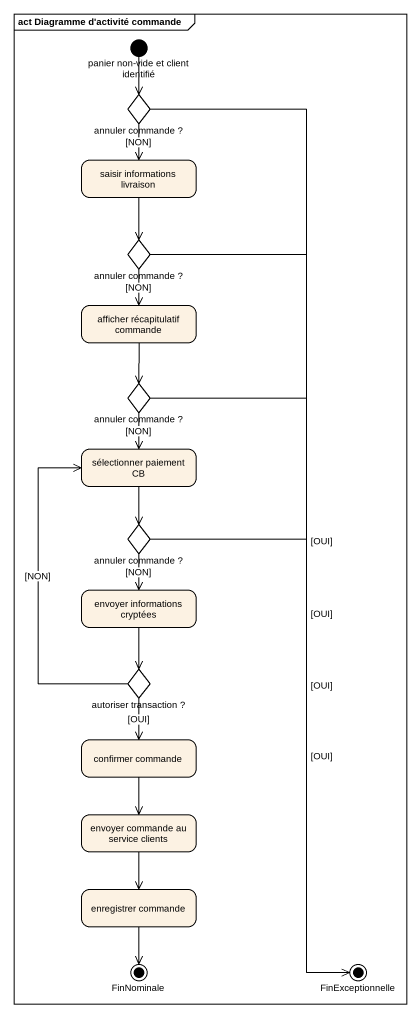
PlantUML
@startuml
mainframe act Diagramme d'activité commande
hide empty description
state "panier non-vide et client identifié" as panier_non_vide_et_client <<start>>
state "annuler commande ?" as annuler_commande <<choice>>
state "saisir informations livraison" as saisir_informations
state "annuler commande ?" as annuler_commande_2 <<choice>>
state "afficher récapitulatif commande" as afficher_récapitulatif
state "annuler commande ?" as annuler_commande_3 <<choice>>
state "sélectionner paiement CB" as sélectionner_paiement_CB
state "annuler commande ?" as annuler_commande_4 <<choice>>
state "envoyer informations cryptées" as envoyer_informations
state "autoriser transaction ?" as autoriser_transaction <<choice>>
state "confirmer commande" as confirmer_commande
state "envoyer commande au service clients" as envoyer_commande_au_service
state "enregistrer commande" as enregistrer_commande
state FinNominale <<end>>
state FinExceptionnelle <<end>>
panier_non_vide_et_client --> annuler_commande
annuler_commande --> saisir_informations : [NON]
annuler_commande --> FinExceptionnelle : [OUI]
saisir_informations --> annuler_commande_2
annuler_commande_2 --> afficher_récapitulatif : [NON]
annuler_commande_2 --> FinExceptionnelle : [OUI]
afficher_récapitulatif --> annuler_commande_3
annuler_commande_3 --> sélectionner_paiement_CB : [NON]
annuler_commande_3 --> FinExceptionnelle : [OUI]
sélectionner_paiement_CB --> annuler_commande_4
annuler_commande_4 --> envoyer_informations : [NON]
annuler_commande_4 --> FinExceptionnelle : [OUI]
envoyer_informations --> autoriser_transaction
autoriser_transaction -up-> sélectionner_paiement_CB : [NON]
autoriser_transaction --> confirmer_commande : [OUI]
confirmer_commande --> envoyer_commande_au_service
envoyer_commande_au_service --> enregistrer_commande
enregistrer_commande --> FinNominale
@enduml
